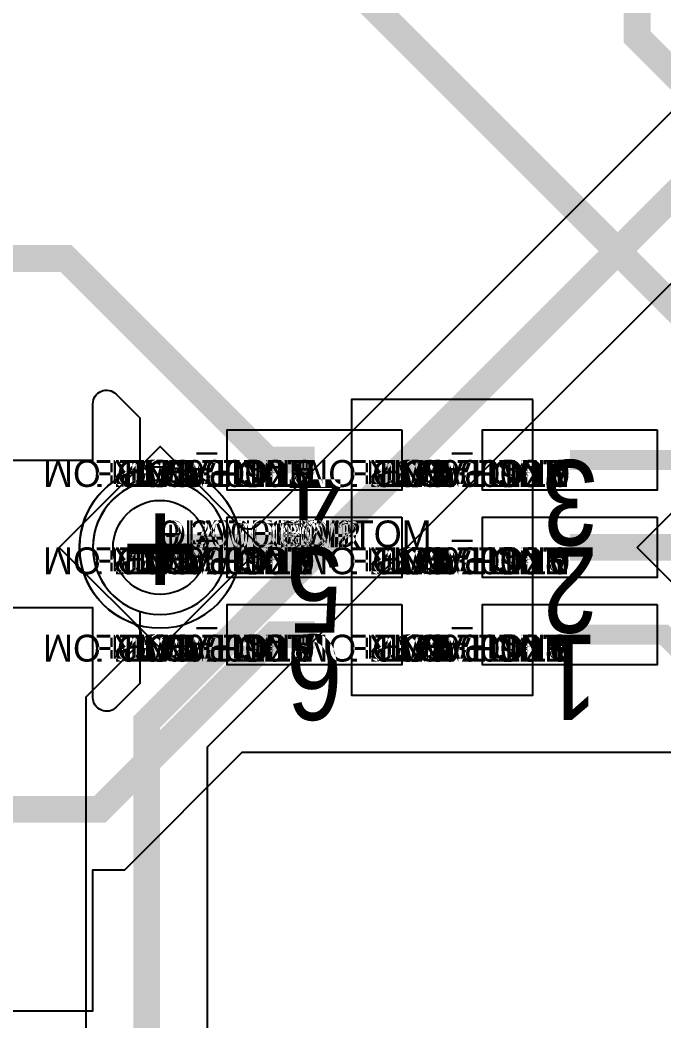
# Model space of a CAD drawing. Extents: x 0 to 323, y 0 to 320.
# Drawn here: x 17.21 to 22, y 93.97 to 101.43 of the extents above; entities that cross this region are included whole.
import ezdxf
from ezdxf.enums import TextEntityAlignment as Align

# ---------------------------------------------------------------- set-up
doc = ezdxf.new("R2010")
doc.units = 0
doc.header["$MEASUREMENT"] = 0
doc.layers.get('0').update_dxf_attribs({"linetype": 'CONTINUOUS'})
for name, color, linetype in [('CDN_FIGURES', 7, 'CONTINUOUS'), ('ETCH_BOTTOM', 7, 'CONTINUOUS'), ('ETCH_GND', 3, 'CONTINUOUS'), ('ETCH_INT1', 4, 'CONTINUOUS'), ('ETCH_INT2', 5, 'CONTINUOUS'), ('ETCH_PWR', 6, 'CONTINUOUS'), ('ETCH_TOP', 2, 'CONTINUOUS'), ('MANUFACTURING_NCLEGEND-1-6', 8, 'CONTINUOUS'), ('PACKAGE_GEOMETRY_ASSEMBLY_TOP', 11, 'CONTINUOUS'), ('PACKAGE_GEOMETRY_PIN_NUMBER', 9, 'CONTINUOUS')]:
    doc.layers.add(name, color=color, linetype=linetype)

# ---------------------------------------------------------------- blocks, each defined once
blk = doc.blocks.new('PAD_INFO')
for tag in ['SHAPE_TYPE', 'PAD_HEIGHT', 'PAD_LAYER', 'PAD_TYPE', 'PAD_WIDTH']:
    blk.add_attdef(tag, (0, 0), '', height=0.2)
at = {"flags": 2}
blk.add_attdef('CDN_TYPE', (0, 0), '', height=0.2, dxfattribs=at)
blk = doc.blocks.new('DRILL_INFO')
at = {"flags": 2}
blk.add_attdef('CDN_TYPE', (0, 0), '', height=0.2, dxfattribs=at)
for tag in ['FSHAPE', 'FCHAR', 'DRILL_HEIGHT', 'DIAMETER', 'PLATED', 'DRILL_WIDTH']:
    blk.add_attdef(tag, (0, 0), '', height=0.2)
blk = doc.blocks.new('VIA0700X0300')
at = {"layer": 'ETCH_BOTTOM'}
blk.add_circle((0, 0), 0.35, dxfattribs=at)
at = {"layer": 'ETCH_GND'}
blk.add_circle((0, 0), 0.35, dxfattribs=at)
at = {"layer": 'ETCH_INT1'}
blk.add_circle((0, 0), 0.35, dxfattribs=at)
at = {"layer": 'ETCH_INT2'}
blk.add_circle((0, 0), 0.35, dxfattribs=at)
at = {"layer": 'ETCH_PWR'}
blk.add_circle((0, 0), 0.35, dxfattribs=at)
at = {"layer": 'ETCH_TOP'}
blk.add_circle((0, 0), 0.35, dxfattribs=at)
ref = blk.add_blockref('PAD_INFO', (0, 0))
ref.add_attrib('PAD_LAYER', 'ETCH_TOP', (0, 0), dxfattribs={"height": 0.2})
ref.add_attrib('SHAPE_TYPE', 'NULL', (0, 0), dxfattribs={"height": 0.2})
ref.add_attrib('PAD_TYPE', 'ANTIPAD', (0, 0), dxfattribs={"height": 0.2})
ref.add_attrib('PAD_WIDTH', '0.000000', (0, 0), dxfattribs={"height": 0.2})
ref.add_attrib('PAD_HEIGHT', '0.000000', (0, 0), dxfattribs={"height": 0.2})
ref = blk.add_blockref('PAD_INFO', (0, 0))
ref.add_attrib('PAD_LAYER', 'ETCH_GND', (0, 0), dxfattribs={"height": 0.2})
ref.add_attrib('SHAPE_TYPE', 'NULL', (0, 0), dxfattribs={"height": 0.2})
ref.add_attrib('PAD_TYPE', 'ANTIPAD', (0, 0), dxfattribs={"height": 0.2})
ref.add_attrib('PAD_WIDTH', '0.000000', (0, 0), dxfattribs={"height": 0.2})
ref.add_attrib('PAD_HEIGHT', '0.000000', (0, 0), dxfattribs={"height": 0.2})
ref = blk.add_blockref('PAD_INFO', (0, 0))
ref.add_attrib('PAD_LAYER', 'ETCH_INT1', (0, 0), dxfattribs={"height": 0.2})
ref.add_attrib('SHAPE_TYPE', 'NULL', (0, 0), dxfattribs={"height": 0.2})
ref.add_attrib('PAD_TYPE', 'ANTIPAD', (0, 0), dxfattribs={"height": 0.2})
ref.add_attrib('PAD_WIDTH', '0.000000', (0, 0), dxfattribs={"height": 0.2})
ref.add_attrib('PAD_HEIGHT', '0.000000', (0, 0), dxfattribs={"height": 0.2})
ref = blk.add_blockref('PAD_INFO', (0, 0))
ref.add_attrib('PAD_LAYER', 'ETCH_INT2', (0, 0), dxfattribs={"height": 0.2})
ref.add_attrib('SHAPE_TYPE', 'NULL', (0, 0), dxfattribs={"height": 0.2})
ref.add_attrib('PAD_TYPE', 'ANTIPAD', (0, 0), dxfattribs={"height": 0.2})
ref.add_attrib('PAD_WIDTH', '0.000000', (0, 0), dxfattribs={"height": 0.2})
ref.add_attrib('PAD_HEIGHT', '0.000000', (0, 0), dxfattribs={"height": 0.2})
ref = blk.add_blockref('PAD_INFO', (0, 0))
ref.add_attrib('PAD_LAYER', 'ETCH_PWR', (0, 0), dxfattribs={"height": 0.2})
ref.add_attrib('SHAPE_TYPE', 'NULL', (0, 0), dxfattribs={"height": 0.2})
ref.add_attrib('PAD_TYPE', 'ANTIPAD', (0, 0), dxfattribs={"height": 0.2})
ref.add_attrib('PAD_WIDTH', '0.000000', (0, 0), dxfattribs={"height": 0.2})
ref.add_attrib('PAD_HEIGHT', '0.000000', (0, 0), dxfattribs={"height": 0.2})
ref = blk.add_blockref('PAD_INFO', (0, 0))
ref.add_attrib('PAD_LAYER', 'ETCH_BOTTOM', (0, 0), dxfattribs={"height": 0.2})
ref.add_attrib('SHAPE_TYPE', 'NULL', (0, 0), dxfattribs={"height": 0.2})
ref.add_attrib('PAD_TYPE', 'ANTIPAD', (0, 0), dxfattribs={"height": 0.2})
ref.add_attrib('PAD_WIDTH', '0.000000', (0, 0), dxfattribs={"height": 0.2})
ref.add_attrib('PAD_HEIGHT', '0.000000', (0, 0), dxfattribs={"height": 0.2})
ref = blk.add_blockref('PAD_INFO', (0, 0))
ref.add_attrib('PAD_LAYER', 'ETCH_TOP', (0, 0), dxfattribs={"height": 0.2})
ref.add_attrib('SHAPE_TYPE', 'NULL', (0, 0), dxfattribs={"height": 0.2})
ref.add_attrib('PAD_TYPE', 'THERMAL', (0, 0), dxfattribs={"height": 0.2})
ref.add_attrib('PAD_WIDTH', '0.000000', (0, 0), dxfattribs={"height": 0.2})
ref.add_attrib('PAD_HEIGHT', '0.000000', (0, 0), dxfattribs={"height": 0.2})
ref = blk.add_blockref('PAD_INFO', (0, 0))
ref.add_attrib('PAD_LAYER', 'ETCH_GND', (0, 0), dxfattribs={"height": 0.2})
ref.add_attrib('SHAPE_TYPE', 'NULL', (0, 0), dxfattribs={"height": 0.2})
ref.add_attrib('PAD_TYPE', 'THERMAL', (0, 0), dxfattribs={"height": 0.2})
ref.add_attrib('PAD_WIDTH', '0.000000', (0, 0), dxfattribs={"height": 0.2})
ref.add_attrib('PAD_HEIGHT', '0.000000', (0, 0), dxfattribs={"height": 0.2})
ref = blk.add_blockref('PAD_INFO', (0, 0))
ref.add_attrib('PAD_LAYER', 'ETCH_INT1', (0, 0), dxfattribs={"height": 0.2})
ref.add_attrib('SHAPE_TYPE', 'NULL', (0, 0), dxfattribs={"height": 0.2})
ref.add_attrib('PAD_TYPE', 'THERMAL', (0, 0), dxfattribs={"height": 0.2})
ref.add_attrib('PAD_WIDTH', '0.000000', (0, 0), dxfattribs={"height": 0.2})
ref.add_attrib('PAD_HEIGHT', '0.000000', (0, 0), dxfattribs={"height": 0.2})
ref = blk.add_blockref('PAD_INFO', (0, 0))
ref.add_attrib('PAD_LAYER', 'ETCH_INT2', (0, 0), dxfattribs={"height": 0.2})
ref.add_attrib('SHAPE_TYPE', 'NULL', (0, 0), dxfattribs={"height": 0.2})
ref.add_attrib('PAD_TYPE', 'THERMAL', (0, 0), dxfattribs={"height": 0.2})
ref.add_attrib('PAD_WIDTH', '0.000000', (0, 0), dxfattribs={"height": 0.2})
ref.add_attrib('PAD_HEIGHT', '0.000000', (0, 0), dxfattribs={"height": 0.2})
ref = blk.add_blockref('PAD_INFO', (0, 0))
ref.add_attrib('PAD_LAYER', 'ETCH_PWR', (0, 0), dxfattribs={"height": 0.2})
ref.add_attrib('SHAPE_TYPE', 'NULL', (0, 0), dxfattribs={"height": 0.2})
ref.add_attrib('PAD_TYPE', 'THERMAL', (0, 0), dxfattribs={"height": 0.2})
ref.add_attrib('PAD_WIDTH', '0.000000', (0, 0), dxfattribs={"height": 0.2})
ref.add_attrib('PAD_HEIGHT', '0.000000', (0, 0), dxfattribs={"height": 0.2})
ref = blk.add_blockref('PAD_INFO', (0, 0))
ref.add_attrib('PAD_LAYER', 'ETCH_BOTTOM', (0, 0), dxfattribs={"height": 0.2})
ref.add_attrib('SHAPE_TYPE', 'NULL', (0, 0), dxfattribs={"height": 0.2})
ref.add_attrib('PAD_TYPE', 'THERMAL', (0, 0), dxfattribs={"height": 0.2})
ref.add_attrib('PAD_WIDTH', '0.000000', (0, 0), dxfattribs={"height": 0.2})
ref.add_attrib('PAD_HEIGHT', '0.000000', (0, 0), dxfattribs={"height": 0.2})
ref = blk.add_blockref('PAD_INFO', (0, 0))
ref.add_attrib('PAD_LAYER', 'ETCH_TOP', (0, 0), dxfattribs={"height": 0.2})
ref.add_attrib('SHAPE_TYPE', 'CIRCLE', (0, 0), dxfattribs={"height": 0.2})
ref.add_attrib('PAD_TYPE', 'REGULAR', (0, 0), dxfattribs={"height": 0.2})
ref.add_attrib('PAD_WIDTH', '0.700000', (0, 0), dxfattribs={"height": 0.2})
ref.add_attrib('PAD_HEIGHT', '0.700000', (0, 0), dxfattribs={"height": 0.2})
ref = blk.add_blockref('PAD_INFO', (0, 0))
ref.add_attrib('PAD_LAYER', 'ETCH_GND', (0, 0), dxfattribs={"height": 0.2})
ref.add_attrib('SHAPE_TYPE', 'CIRCLE', (0, 0), dxfattribs={"height": 0.2})
ref.add_attrib('PAD_TYPE', 'REGULAR', (0, 0), dxfattribs={"height": 0.2})
ref.add_attrib('PAD_WIDTH', '0.700000', (0, 0), dxfattribs={"height": 0.2})
ref.add_attrib('PAD_HEIGHT', '0.700000', (0, 0), dxfattribs={"height": 0.2})
ref = blk.add_blockref('PAD_INFO', (0, 0))
ref.add_attrib('PAD_LAYER', 'ETCH_INT1', (0, 0), dxfattribs={"height": 0.2})
ref.add_attrib('SHAPE_TYPE', 'CIRCLE', (0, 0), dxfattribs={"height": 0.2})
ref.add_attrib('PAD_TYPE', 'REGULAR', (0, 0), dxfattribs={"height": 0.2})
ref.add_attrib('PAD_WIDTH', '0.700000', (0, 0), dxfattribs={"height": 0.2})
ref.add_attrib('PAD_HEIGHT', '0.700000', (0, 0), dxfattribs={"height": 0.2})
ref = blk.add_blockref('PAD_INFO', (0, 0))
ref.add_attrib('PAD_LAYER', 'ETCH_INT2', (0, 0), dxfattribs={"height": 0.2})
ref.add_attrib('SHAPE_TYPE', 'CIRCLE', (0, 0), dxfattribs={"height": 0.2})
ref.add_attrib('PAD_TYPE', 'REGULAR', (0, 0), dxfattribs={"height": 0.2})
ref.add_attrib('PAD_WIDTH', '0.700000', (0, 0), dxfattribs={"height": 0.2})
ref.add_attrib('PAD_HEIGHT', '0.700000', (0, 0), dxfattribs={"height": 0.2})
ref = blk.add_blockref('PAD_INFO', (0, 0))
ref.add_attrib('PAD_LAYER', 'ETCH_PWR', (0, 0), dxfattribs={"height": 0.2})
ref.add_attrib('SHAPE_TYPE', 'CIRCLE', (0, 0), dxfattribs={"height": 0.2})
ref.add_attrib('PAD_TYPE', 'REGULAR', (0, 0), dxfattribs={"height": 0.2})
ref.add_attrib('PAD_WIDTH', '0.700000', (0, 0), dxfattribs={"height": 0.2})
ref.add_attrib('PAD_HEIGHT', '0.700000', (0, 0), dxfattribs={"height": 0.2})
ref = blk.add_blockref('PAD_INFO', (0, 0))
ref.add_attrib('PAD_LAYER', 'ETCH_BOTTOM', (0, 0), dxfattribs={"height": 0.2})
ref.add_attrib('SHAPE_TYPE', 'CIRCLE', (0, 0), dxfattribs={"height": 0.2})
ref.add_attrib('PAD_TYPE', 'REGULAR', (0, 0), dxfattribs={"height": 0.2})
ref.add_attrib('PAD_WIDTH', '0.700000', (0, 0), dxfattribs={"height": 0.2})
ref.add_attrib('PAD_HEIGHT', '0.700000', (0, 0), dxfattribs={"height": 0.2})
ref = blk.add_blockref('DRILL_INFO', (0, 0))
ref.add_attrib('DIAMETER', '0.300000', (0, 0), dxfattribs={"height": 0.2})
ref.add_attrib('PLATED', 'PLATED', (0, 0), dxfattribs={"height": 0.2})
ref.add_attrib('FSHAPE', 'DIAMOND', (0, 0), dxfattribs={"height": 0.2})
ref.add_attrib('FCHAR', '+', (0, 0), dxfattribs={"height": 0.2})
ref.add_attrib('DRILL_WIDTH', '1.500000', (0, 0), dxfattribs={"height": 0.2})
ref.add_attrib('DRILL_HEIGHT', '1.500000', (0, 0), dxfattribs={"height": 0.2})
for tag in ['CDN_TYPE', 'PIN']:
    blk.add_attdef(tag, (0, 0), '', height=0.2)
at = {"flags": 2}
for tag in ['PSTKNAME', 'BBV']:
    blk.add_attdef(tag, (0, 0), '', height=0.2, dxfattribs=at)
blk = doc.blocks.new('FIGURE_DIAMOND')
at = {"layer": 'CDN_FIGURES'}
blk.add_lwpolyline([(-0.5, 0), (0, 0.5), (0.5, 0), (0, -0.5)], close=True, dxfattribs=at)
blk = doc.blocks.new('RC1300X0450TS_NS')
at = {"layer": 'ETCH_TOP'}
blk.add_lwpolyline([(-0.65, -0.225), (-0.65, 0.225), (0.65, 0.225), (0.65, -0.225)], close=True, dxfattribs=at)
ref = blk.add_blockref('PAD_INFO', (0, 0))
ref.add_attrib('PAD_LAYER', 'ETCH_TOP', (0, 0), dxfattribs={"height": 0.2})
ref.add_attrib('SHAPE_TYPE', 'NULL', (0, 0), dxfattribs={"height": 0.2})
ref.add_attrib('PAD_TYPE', 'ANTIPAD', (0, 0), dxfattribs={"height": 0.2})
ref.add_attrib('PAD_WIDTH', '0.000000', (0, 0), dxfattribs={"height": 0.2})
ref.add_attrib('PAD_HEIGHT', '0.000000', (0, 0), dxfattribs={"height": 0.2})
ref = blk.add_blockref('PAD_INFO', (0, 0))
ref.add_attrib('PAD_LAYER', 'ETCH_GND', (0, 0), dxfattribs={"height": 0.2})
ref.add_attrib('SHAPE_TYPE', 'NULL', (0, 0), dxfattribs={"height": 0.2})
ref.add_attrib('PAD_TYPE', 'ANTIPAD', (0, 0), dxfattribs={"height": 0.2})
ref.add_attrib('PAD_WIDTH', '0.000000', (0, 0), dxfattribs={"height": 0.2})
ref.add_attrib('PAD_HEIGHT', '0.000000', (0, 0), dxfattribs={"height": 0.2})
ref = blk.add_blockref('PAD_INFO', (0, 0))
ref.add_attrib('PAD_LAYER', 'ETCH_INT1', (0, 0), dxfattribs={"height": 0.2})
ref.add_attrib('SHAPE_TYPE', 'NULL', (0, 0), dxfattribs={"height": 0.2})
ref.add_attrib('PAD_TYPE', 'ANTIPAD', (0, 0), dxfattribs={"height": 0.2})
ref.add_attrib('PAD_WIDTH', '0.000000', (0, 0), dxfattribs={"height": 0.2})
ref.add_attrib('PAD_HEIGHT', '0.000000', (0, 0), dxfattribs={"height": 0.2})
ref = blk.add_blockref('PAD_INFO', (0, 0))
ref.add_attrib('PAD_LAYER', 'ETCH_INT2', (0, 0), dxfattribs={"height": 0.2})
ref.add_attrib('SHAPE_TYPE', 'NULL', (0, 0), dxfattribs={"height": 0.2})
ref.add_attrib('PAD_TYPE', 'ANTIPAD', (0, 0), dxfattribs={"height": 0.2})
ref.add_attrib('PAD_WIDTH', '0.000000', (0, 0), dxfattribs={"height": 0.2})
ref.add_attrib('PAD_HEIGHT', '0.000000', (0, 0), dxfattribs={"height": 0.2})
ref = blk.add_blockref('PAD_INFO', (0, 0))
ref.add_attrib('PAD_LAYER', 'ETCH_PWR', (0, 0), dxfattribs={"height": 0.2})
ref.add_attrib('SHAPE_TYPE', 'NULL', (0, 0), dxfattribs={"height": 0.2})
ref.add_attrib('PAD_TYPE', 'ANTIPAD', (0, 0), dxfattribs={"height": 0.2})
ref.add_attrib('PAD_WIDTH', '0.000000', (0, 0), dxfattribs={"height": 0.2})
ref.add_attrib('PAD_HEIGHT', '0.000000', (0, 0), dxfattribs={"height": 0.2})
ref = blk.add_blockref('PAD_INFO', (0, 0))
ref.add_attrib('PAD_LAYER', 'ETCH_BOTTOM', (0, 0), dxfattribs={"height": 0.2})
ref.add_attrib('SHAPE_TYPE', 'NULL', (0, 0), dxfattribs={"height": 0.2})
ref.add_attrib('PAD_TYPE', 'ANTIPAD', (0, 0), dxfattribs={"height": 0.2})
ref.add_attrib('PAD_WIDTH', '0.000000', (0, 0), dxfattribs={"height": 0.2})
ref.add_attrib('PAD_HEIGHT', '0.000000', (0, 0), dxfattribs={"height": 0.2})
ref = blk.add_blockref('PAD_INFO', (0, 0))
ref.add_attrib('PAD_LAYER', 'ETCH_TOP', (0, 0), dxfattribs={"height": 0.2})
ref.add_attrib('SHAPE_TYPE', 'NULL', (0, 0), dxfattribs={"height": 0.2})
ref.add_attrib('PAD_TYPE', 'THERMAL', (0, 0), dxfattribs={"height": 0.2})
ref.add_attrib('PAD_WIDTH', '0.000000', (0, 0), dxfattribs={"height": 0.2})
ref.add_attrib('PAD_HEIGHT', '0.000000', (0, 0), dxfattribs={"height": 0.2})
ref = blk.add_blockref('PAD_INFO', (0, 0))
ref.add_attrib('PAD_LAYER', 'ETCH_GND', (0, 0), dxfattribs={"height": 0.2})
ref.add_attrib('SHAPE_TYPE', 'NULL', (0, 0), dxfattribs={"height": 0.2})
ref.add_attrib('PAD_TYPE', 'THERMAL', (0, 0), dxfattribs={"height": 0.2})
ref.add_attrib('PAD_WIDTH', '0.000000', (0, 0), dxfattribs={"height": 0.2})
ref.add_attrib('PAD_HEIGHT', '0.000000', (0, 0), dxfattribs={"height": 0.2})
ref = blk.add_blockref('PAD_INFO', (0, 0))
ref.add_attrib('PAD_LAYER', 'ETCH_INT1', (0, 0), dxfattribs={"height": 0.2})
ref.add_attrib('SHAPE_TYPE', 'NULL', (0, 0), dxfattribs={"height": 0.2})
ref.add_attrib('PAD_TYPE', 'THERMAL', (0, 0), dxfattribs={"height": 0.2})
ref.add_attrib('PAD_WIDTH', '0.000000', (0, 0), dxfattribs={"height": 0.2})
ref.add_attrib('PAD_HEIGHT', '0.000000', (0, 0), dxfattribs={"height": 0.2})
ref = blk.add_blockref('PAD_INFO', (0, 0))
ref.add_attrib('PAD_LAYER', 'ETCH_INT2', (0, 0), dxfattribs={"height": 0.2})
ref.add_attrib('SHAPE_TYPE', 'NULL', (0, 0), dxfattribs={"height": 0.2})
ref.add_attrib('PAD_TYPE', 'THERMAL', (0, 0), dxfattribs={"height": 0.2})
ref.add_attrib('PAD_WIDTH', '0.000000', (0, 0), dxfattribs={"height": 0.2})
ref.add_attrib('PAD_HEIGHT', '0.000000', (0, 0), dxfattribs={"height": 0.2})
ref = blk.add_blockref('PAD_INFO', (0, 0))
ref.add_attrib('PAD_LAYER', 'ETCH_PWR', (0, 0), dxfattribs={"height": 0.2})
ref.add_attrib('SHAPE_TYPE', 'NULL', (0, 0), dxfattribs={"height": 0.2})
ref.add_attrib('PAD_TYPE', 'THERMAL', (0, 0), dxfattribs={"height": 0.2})
ref.add_attrib('PAD_WIDTH', '0.000000', (0, 0), dxfattribs={"height": 0.2})
ref.add_attrib('PAD_HEIGHT', '0.000000', (0, 0), dxfattribs={"height": 0.2})
ref = blk.add_blockref('PAD_INFO', (0, 0))
ref.add_attrib('PAD_LAYER', 'ETCH_BOTTOM', (0, 0), dxfattribs={"height": 0.2})
ref.add_attrib('SHAPE_TYPE', 'NULL', (0, 0), dxfattribs={"height": 0.2})
ref.add_attrib('PAD_TYPE', 'THERMAL', (0, 0), dxfattribs={"height": 0.2})
ref.add_attrib('PAD_WIDTH', '0.000000', (0, 0), dxfattribs={"height": 0.2})
ref.add_attrib('PAD_HEIGHT', '0.000000', (0, 0), dxfattribs={"height": 0.2})
ref = blk.add_blockref('PAD_INFO', (0, 0))
ref.add_attrib('PAD_LAYER', 'ETCH_TOP', (0, 0), dxfattribs={"height": 0.2})
ref.add_attrib('SHAPE_TYPE', 'RECTANGLE', (0, 0), dxfattribs={"height": 0.2})
ref.add_attrib('PAD_TYPE', 'REGULAR', (0, 0), dxfattribs={"height": 0.2})
ref.add_attrib('PAD_WIDTH', '1.300000', (0, 0), dxfattribs={"height": 0.2})
ref.add_attrib('PAD_HEIGHT', '0.450000', (0, 0), dxfattribs={"height": 0.2})
ref = blk.add_blockref('PAD_INFO', (0, 0))
ref.add_attrib('PAD_LAYER', 'ETCH_GND', (0, 0), dxfattribs={"height": 0.2})
ref.add_attrib('SHAPE_TYPE', 'NULL', (0, 0), dxfattribs={"height": 0.2})
ref.add_attrib('PAD_TYPE', 'REGULAR', (0, 0), dxfattribs={"height": 0.2})
ref.add_attrib('PAD_WIDTH', '0.000000', (0, 0), dxfattribs={"height": 0.2})
ref.add_attrib('PAD_HEIGHT', '0.000000', (0, 0), dxfattribs={"height": 0.2})
ref = blk.add_blockref('PAD_INFO', (0, 0))
ref.add_attrib('PAD_LAYER', 'ETCH_INT1', (0, 0), dxfattribs={"height": 0.2})
ref.add_attrib('SHAPE_TYPE', 'NULL', (0, 0), dxfattribs={"height": 0.2})
ref.add_attrib('PAD_TYPE', 'REGULAR', (0, 0), dxfattribs={"height": 0.2})
ref.add_attrib('PAD_WIDTH', '0.000000', (0, 0), dxfattribs={"height": 0.2})
ref.add_attrib('PAD_HEIGHT', '0.000000', (0, 0), dxfattribs={"height": 0.2})
ref = blk.add_blockref('PAD_INFO', (0, 0))
ref.add_attrib('PAD_LAYER', 'ETCH_INT2', (0, 0), dxfattribs={"height": 0.2})
ref.add_attrib('SHAPE_TYPE', 'NULL', (0, 0), dxfattribs={"height": 0.2})
ref.add_attrib('PAD_TYPE', 'REGULAR', (0, 0), dxfattribs={"height": 0.2})
ref.add_attrib('PAD_WIDTH', '0.000000', (0, 0), dxfattribs={"height": 0.2})
ref.add_attrib('PAD_HEIGHT', '0.000000', (0, 0), dxfattribs={"height": 0.2})
ref = blk.add_blockref('PAD_INFO', (0, 0))
ref.add_attrib('PAD_LAYER', 'ETCH_PWR', (0, 0), dxfattribs={"height": 0.2})
ref.add_attrib('SHAPE_TYPE', 'NULL', (0, 0), dxfattribs={"height": 0.2})
ref.add_attrib('PAD_TYPE', 'REGULAR', (0, 0), dxfattribs={"height": 0.2})
ref.add_attrib('PAD_WIDTH', '0.000000', (0, 0), dxfattribs={"height": 0.2})
ref.add_attrib('PAD_HEIGHT', '0.000000', (0, 0), dxfattribs={"height": 0.2})
ref = blk.add_blockref('PAD_INFO', (0, 0))
ref.add_attrib('PAD_LAYER', 'ETCH_BOTTOM', (0, 0), dxfattribs={"height": 0.2})
ref.add_attrib('SHAPE_TYPE', 'NULL', (0, 0), dxfattribs={"height": 0.2})
ref.add_attrib('PAD_TYPE', 'REGULAR', (0, 0), dxfattribs={"height": 0.2})
ref.add_attrib('PAD_WIDTH', '0.000000', (0, 0), dxfattribs={"height": 0.2})
ref.add_attrib('PAD_HEIGHT', '0.000000', (0, 0), dxfattribs={"height": 0.2})
ref = blk.add_blockref('DRILL_INFO', (0, 0))
ref.add_attrib('DIAMETER', '0.000000', (0, 0), dxfattribs={"height": 0.2})
ref.add_attrib('PLATED', 'PLATED', (0, 0), dxfattribs={"height": 0.2})
ref.add_attrib('FSHAPE', 'NULL', (0, 0), dxfattribs={"height": 0.2})
ref.add_attrib('DRILL_WIDTH', '0.000000', (0, 0), dxfattribs={"height": 0.2})
ref.add_attrib('DRILL_HEIGHT', '0.000000', (0, 0), dxfattribs={"height": 0.2})
for tag in ['CDN_TYPE', 'PIN']:
    blk.add_attdef(tag, (0, 0), '', height=0.2)
at = {"flags": 2}
for tag in ['PSTKNAME', 'BBV']:
    blk.add_attdef(tag, (0, 0), '', height=0.2, dxfattribs=at)
blk = doc.blocks.new('F58')
at = {"layer": 'PACKAGE_GEOMETRY_ASSEMBLY_TOP'}
blk.add_lwpolyline([(0.275, -1.75), (1.625, -1.75), (1.625, 0.45), (0.275, 0.45)], close=True, dxfattribs=at)
at = {"layer": 'ETCH_TOP'}
ref = blk.add_blockref('RC1300X0450TS_NS', (0, 0), dxfattribs=at)
ref.add_attrib('CDN_TYPE', 'PIN', (0, 0), dxfattribs={"height": 0.2})
ref.add_attrib('PIN', '1', (0, 0), dxfattribs={"height": 0.2})
ref = blk.add_blockref('RC1300X0450TS_NS', (1.9, 0), dxfattribs=at)
ref.add_attrib('CDN_TYPE', 'PIN', (0, 0), dxfattribs={"height": 0.2})
ref.add_attrib('PIN', '6', (0, 0), dxfattribs={"height": 0.2})
ref = blk.add_blockref('RC1300X0450TS_NS', (0, -0.65), dxfattribs=at)
ref.add_attrib('CDN_TYPE', 'PIN', (0, 0), dxfattribs={"height": 0.2})
ref.add_attrib('PIN', '2', (0, 0), dxfattribs={"height": 0.2})
ref = blk.add_blockref('RC1300X0450TS_NS', (0, -1.3), dxfattribs=at)
ref.add_attrib('CDN_TYPE', 'PIN', (0, 0), dxfattribs={"height": 0.2})
ref.add_attrib('PIN', '3', (0, 0), dxfattribs={"height": 0.2})
ref = blk.add_blockref('RC1300X0450TS_NS', (1.9, -1.3), dxfattribs=at)
ref.add_attrib('CDN_TYPE', 'PIN', (0, 0), dxfattribs={"height": 0.2})
ref.add_attrib('PIN', '4', (0, 0), dxfattribs={"height": 0.2})
ref = blk.add_blockref('RC1300X0450TS_NS', (1.9, -0.65), dxfattribs=at)
ref.add_attrib('CDN_TYPE', 'PIN', (0, 0), dxfattribs={"height": 0.2})
ref.add_attrib('PIN', '5', (0, 0), dxfattribs={"height": 0.2})
at = {"flags": 2}
for tag in ['SYMBOL_TYPE', 'CDN_TYPE', 'REFDES']:
    blk.add_attdef(tag, (0, 0), '', height=0.2, dxfattribs=at)

msp = doc.modelspace()

# ---------------------------------------------------------------- linework, layer by layer
at = {"layer": 'ETCH_BOTTOM'}
for points, format in [([(30.06, 112, 0.2, 0.2, 0), (30.06, 108.11, 0.2, 0.2, 0), (18.15, 96.2, 0.2, 0.2, 0), (18.15, 75.1, 0.2, 0.2, 0), (13.789, 70.739, 0.2, 0.2, 0), (13.789, 69.2674, 0.2, 0.2, 0), (13.926, 69.1304, 0.2, 0.2, 0), (13.926, 68.726, 0.2, 0.2, 0)], "xyseb"), ([(17.6999, 75.2864), (17.6999, 96.3864), (18.0824, 96.7689, 0.548879), (18.0453, 96.9359, -1.571356), (18.8141, 97.7047, 0.548879), (18.9811, 97.6676), (29.6099, 108.2964)], "xyb"), ([(24.4546, 101.868), (18.6001, 96.0136), (18.6001, 79.08, 0.668179), (18.7732, 79.0083), (20.965, 81.2001), (27.3002, 81.2001, 0.434609), (27.4013, 81.3085, -0.424415), (27.9793, 81.9497), (27.9992, 81.9504), (32.2999, 86.2511)], "xyb")]:
    msp.add_lwpolyline(points, format=format, dxfattribs=at)
at = {"layer": 'ETCH_GND'}
msp.add_lwpolyline([(18.7501, 97.5, 1), (17.7499, 97.5, 1)], format="xyb", close=True, dxfattribs=at)
at = {"layer": 'ETCH_INT1'}
msp.add_lwpolyline([(18.8501, 97.5, 1), (17.6499, 97.5, 1)], format="xyb", close=True, dxfattribs=at)
at = {"layer": 'ETCH_INT2'}
msp.add_lwpolyline([(18.7501, 97.5, 1), (17.7499, 97.5, 1)], format="xyb", close=True, dxfattribs=at)
at = {"layer": 'ETCH_TOP'}
for points, format in [([(17, 104.5, 0.2, 0.2, 0), (17, 102, 0.2, 0.2, 0), (19.3597, 102, 0.2, 0.2, 0), (23.7251, 97.6346, 0.2, 0.2, 0), (24.6, 96.7598, 0.2, 0.2, 0), (24.6, 89.35, 0.2, 0.2, 0), (24.995, 88.955, 0.2, 0.2, 0), (24.995, 85.7936, 0.2, 0.2, 0), (23.3, 84.0986, 0.2, 0.2, 0), (23.3, 77.8734, 0.2, 0.2, 0), (25.4734, 75.7, 0.2, 0.2, 0), (26.139, 75.7, 0.2, 0.2, 0), (26.147, 75.692, 0.2, 0.2, 0)], "xyseb"), ([(26.18, 94.4, 0.2, 0.2, 0), (26.18, 96.92, 0.2, 0.2, 0), (21.8, 101.3, 0.2, 0.2, 0), (21.8, 102.6, 0.2, 0.2, 0)], "xyseb"), ([(16.4, 99.65, 0.2, 0.2, 0), (17.55, 99.65, 0.2, 0.2, 0), (19.05, 98.15, 0.2, 0.2, 0), (19.4, 98.15, 0.2, 0.2, 0)], "xyseb"), ([(9.4493, 98.9999), (13.0499, 98.9999), (13.0499, 98.1499), (17.7501, 98.1499), (17.7501, 98.5686, -0.668179), (17.9232, 98.6403), (18.0999, 98.4636), (18.0999, 97.9783), (18.0677, 97.9657, 0.682435), (18.0677, 97.0343), (18.0999, 97.0217), (18.0999, 96.4864), (17.9232, 96.3097, -0.668179), (17.7501, 96.3814), (17.7501, 97.0501), (13.0499, 97.0501), (13.0499, 94.6001), (10.6499, 94.6001)], "xyb"), ([(23.4, 92.7, 0.15, 0.15, 0), (23.4, 97.5, 0.15, 0.15, 0), (22.75, 98.15, 0.15, 0.15, 0), (21.3, 98.15, 0.15, 0.15, 0)], "xyseb"), ([(19.4, 97.5, 0.2, 0.2, 0), (18.25, 97.5, 0.2, 0.2, 0)], "xyseb"), ([(21.3, 97.5, 0.2, 0.2, 0), (22.55, 97.5, 0.2, 0.2, 0)], "xyseb"), ([(16.4, 95.55, 0.2, 0.2, 0), (17.8, 95.55, 0.2, 0.2, 0), (19.1, 96.85, 0.2, 0.2, 0), (19.4, 96.85, 0.2, 0.2, 0)], "xyseb"), ([(22.8, 90.95, 0.15, 0.15, 0), (22.8, 96.05, 0.15, 0.15, 0), (22, 96.85, 0.15, 0.15, 0), (21.3, 96.85, 0.15, 0.15, 0)], "xyseb"), ([(10.6499, 90.5499), (13.4501, 90.5499), (13.4501, 91.0499), (13.7193, 91.0499), (15.0501, 92.3807), (15.0501, 94.0499), (17.7501, 94.0499), (17.7501, 95.0999), (17.9864, 95.0999), (18.8614, 95.9749), (22.2739, 95.9749), (22.3749, 95.8739), (22.3749, 91.2138), (22.368, 91.2019, 1.740689), (23.232, 91.2019), (23.2251, 91.2138), (23.2251, 92.103, -0.450608), (23.3389, 92.2036, 0.62041), (23.832, 92.9519), (23.8251, 92.9638), (23.8251, 96.6533, -0.668179), (23.9982, 96.725), (24.1499, 96.5733), (24.1499, 89.1636)], "xyb")]:
    msp.add_lwpolyline(points, format=format, dxfattribs=at)

# ---------------------------------------------------------------- block references
at = {"rotation": 180}
msp.add_blockref('F58', (21.3, 96.85), dxfattribs=at)
at = {"layer": 'ETCH_TOP'}
msp.add_blockref('VIA0700X0300', (18.25, 97.5), dxfattribs=at)
at = {"layer": 'MANUFACTURING_NCLEGEND-1-6', "xscale": 1.5, "yscale": 1.5}
for p in [(18.25, 97.5), (22.55, 97.5)]:
    msp.add_blockref('FIGURE_DIAMOND', p, dxfattribs=at)

# ---------------------------------------------------------------- texts
at = {"layer": 'MANUFACTURING_NCLEGEND-1-6'}
msp.add_text('+', height=0.75, dxfattribs=at).set_placement((18.25, 97.5), align=Align.MIDDLE_CENTER)
at = {"layer": 'PACKAGE_GEOMETRY_PIN_NUMBER', "width": 0.88}
for s, p in [('4', (19.4, 98.15)), ('3', (21.3, 98.15)), ('5', (19.4, 97.5)), ('2', (21.3, 97.5)), ('6', (19.4, 96.85)), ('1', (21.3, 96.85))]:
    msp.add_text(s, height=0.635, rotation=180, dxfattribs=at).set_placement(p, align=Align.CENTER)

doc.saveas('drawing.dxf')
